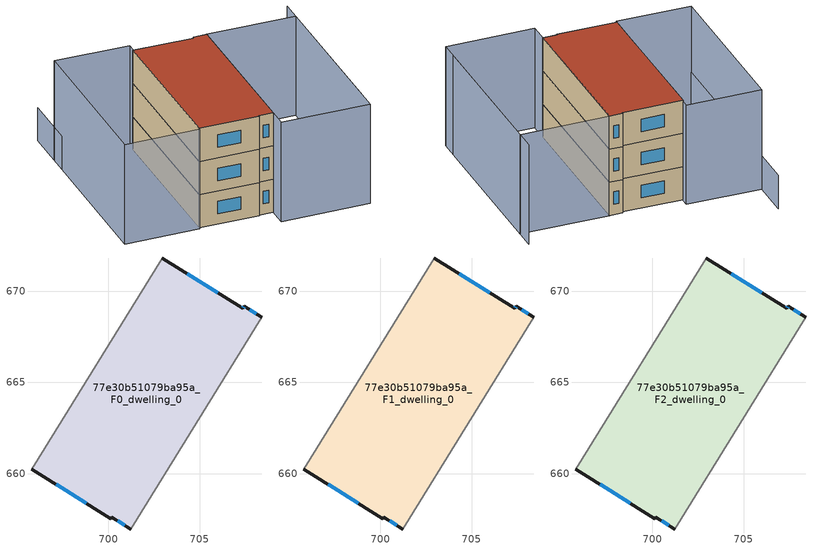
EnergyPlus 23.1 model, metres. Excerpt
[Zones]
77e30b51079ba95a_F0_dwelling_0
 floor ground (EU_floor_Construction): 707.43,669.17 708.4,668.56 701.23,656.97 700.18,657.62 700.13,657.53 695.8,660.25 702.94,671.81 707.35,669.05 z0
 wall outside (EU_wall_Construction): 708.4,668.56 707.43,669.17 707.35,669.05 702.94,671.81 / 695.8,660.25 700.13,657.53 700.18,657.62 701.23,656.97 z0:3
 wall adiabatic (EU_wall_Construction): 701.23,656.97 708.4,668.56 / 702.94,671.81 695.8,660.25 z0:3
 window (EU_Window_Construction): 707.4,669.13 707.37,669.09 / 708.1,668.75 707.73,668.98 / 700.51,657.42 700.9,657.17 / 697.15,659.4 698.78,658.38 / 705.98,669.91 704.32,670.95 z0.93:2.07
77e30b51079ba95a_F1_dwelling_0
 floor to 77e30b51079ba95a_F0_dwelling_0 (EU_floor_Construction): 707.43,669.17 708.4,668.56 701.23,656.97 700.18,657.62 700.13,657.53 695.8,660.25 702.94,671.81 707.35,669.05 z3
 wall outside (EU_wall_Construction): 708.4,668.56 707.43,669.17 707.35,669.05 702.94,671.81 / 695.8,660.25 700.13,657.53 700.18,657.62 701.23,656.97 z3:6
 wall adiabatic (EU_wall_Construction): 701.23,656.97 708.4,668.56 / 702.94,671.81 695.8,660.25 z3:6
 window (EU_Window_Construction): 707.4,669.13 707.37,669.09 / 708.1,668.75 707.73,668.98 / 700.51,657.42 700.9,657.17 / 697.15,659.4 698.78,658.38 / 705.98,669.91 704.32,670.95 z3.93:5.07
77e30b51079ba95a_F2_dwelling_0
 floor to 77e30b51079ba95a_F1_dwelling_0 (EU_floor_Construction): 707.43,669.17 708.4,668.56 701.23,656.97 700.18,657.62 700.13,657.53 695.8,660.25 702.94,671.81 707.35,669.05 z6
 wall outside (EU_wall_Construction): 708.4,668.56 707.43,669.17 707.35,669.05 702.94,671.81 / 695.8,660.25 700.13,657.53 700.18,657.62 701.23,656.97 z6:9
 wall adiabatic (EU_wall_Construction): 701.23,656.97 708.4,668.56 / 702.94,671.81 695.8,660.25 z6:9
 window (EU_Window_Construction): 707.4,669.13 707.37,669.09 / 708.1,668.75 707.73,668.98 / 700.51,657.42 700.9,657.17 / 697.15,659.4 698.78,658.38 / 705.98,669.91 704.32,670.95 z6.93:8.07
 roof outside (EU_roof_Construction): 701.23,656.97 708.4,668.56 707.43,669.17 707.35,669.05 702.94,671.81 695.8,660.25 700.13,657.53 700.18,657.62 z9
shading: 707.66,652.88 715.81,666.06 / 700.36,655.56 708.41,668.58 / 708.41,668.58 714.89,664.58 / 714.89,664.58 706.84,651.55 / 706.84,651.55 700.36,655.56 / 690.25,663.53 697.95,675.87 / 697.95,675.87 703.42,672.47 / 703.42,672.47 695.72,660.12 / 695.72,660.12 690.25,663.53 z0:9; 699.72,678.74 690.3,663.52 z0:3
[Building]
EU S2 Campaign: North Axis=0; Terrain=City; Solar Distribution=FullExterior
[Site:Location]
Montreal-Trudeau.Intl.AP: Latitude=45.4667; Longitude=-73.75; Time Zone=-5; Elevation=36
[SizingPeriod:WeatherFileDays]
AnnualSizingPeriod: Begin Month=1; Begin Day of Month=1; End Month=12; End Day of Month=31; Day of Week for Start Day=Monday; Use Weather File Daylight Saving Period=No; Use Weather File Rain and Snow Indicators=No
[MATERIAL]
EU_InternalMass_Material: Roughness=MediumRough; Thickness=0.1; Conductivity=1; Density=1800; Specific Heat=900; Thermal Absorptance=0.9; Solar Absorptance=0.7; Visible Absorptance=0.7
[MATERIAL:NOMASS] Roughness=MediumRough; Thermal Absorptance=0.9; Solar Absorptance=0.7; Visible Absorptance=0.7
Name | Thermal Resistance
EU_wall_NoMass; EU_floor_NoMass | 1.36485
EU_roof_NoMass | 2.55992
[WINDOWMATERIAL:SIMPLEGLAZINGSYSTEM]
EU_Window_SimpleGlazing: UFactor=3.92339; Solar Heat Gain Coefficient=0.8; Visible Transmittance=0.8
[CONSTRUCTION]
EU_wall_Construction: EU_wall_NoMass
EU_roof_Construction: EU_roof_NoMass
EU_floor_Construction: EU_floor_NoMass
EU_Window_Construction: EU_Window_SimpleGlazing
EU_InternalMass_Construction: EU_InternalMass_Material
[ZONE] Type=1; Multiplier=1; Ceiling Height=autocalculate; Floor Area=autocalculate; Part of Total Floor Area=Yes
Name | Volume
77e30b51079ba95a_F0_dwelling_0 | 258.953
77e30b51079ba95a_F1_dwelling_0; 77e30b51079ba95a_F2_dwelling_0 | 258.954
[INTERNALMASS] Construction=EU_InternalMass_Construction; Surface Area=86.3175
Name | Zone or ZoneList
77e30b51079ba95a_F0_dwelling_0_EU_InternalMass | 77e30b51079ba95a_F0_dwelling_0
77e30b51079ba95a_F1_dwelling_0_EU_InternalMass | 77e30b51079ba95a_F1_dwelling_0
77e30b51079ba95a_F2_dwelling_0_EU_InternalMass | 77e30b51079ba95a_F2_dwelling_0
[OTHEREQUIPMENT] Fuel Type=Electricity; Design Level Calculation Method=Watts/Area; Power per Zone Floor Area=1; Fraction Latent=0; Fraction Radiant=0; Fraction Lost=0; Carbon Dioxide Generation Rate=0; EndUse Subcategory=EU_Step8_InternalGains
Name | Zone or ZoneList or Space or SpaceList | Schedule
EU_Step8_InternalGain_77e30b51079ba95a_F0_dwelling_0_f000 | 77e30b51079ba95a_F0_dwelling_0 | EU_Step8_GainSchedule_77e30b51079ba95a_F0_dwelling_0_f000
EU_Step8_InternalGain_77e30b51079ba95a_F1_dwelling_0_f000 | 77e30b51079ba95a_F1_dwelling_0 | EU_Step8_GainSchedule_77e30b51079ba95a_F1_dwelling_0_f000
EU_Step8_InternalGain_77e30b51079ba95a_F2_dwelling_0_f000 | 77e30b51079ba95a_F2_dwelling_0 | EU_Step8_GainSchedule_77e30b51079ba95a_F2_dwelling_0_f000
[ZONEVENTILATION:DESIGNFLOWRATE] Schedule=EU_AlwaysOn; Design Flow Rate Calculation Method=AirChanges/Hour; Air Changes per Hour=0.860309; Ventilation Type=Natural; Fan Pressure Rise=0; Fan Total Efficiency=1; Constant Term Coefficient=1; Temperature Term Coefficient=0; Velocity Term Coefficient=0; Velocity Squared Term Coefficient=0; Minimum Indoor Temperature=-100; Maximum Indoor Temperature=100; Delta Temperature=-100; Minimum Outdoor Temperature=-100; Maximum Outdoor Temperature=100; Maximum Wind Speed=40
Name | Zone or ZoneList or Space or SpaceList
EU_ConstantAir_77e30b51079ba95a_F0_dwelling_0 | 77e30b51079ba95a_F0_dwelling_0
EU_ConstantAir_77e30b51079ba95a_F1_dwelling_0 | 77e30b51079ba95a_F1_dwelling_0
EU_ConstantAir_77e30b51079ba95a_F2_dwelling_0 | 77e30b51079ba95a_F2_dwelling_0
[HVACTEMPLATE:THERMOSTAT] Constant Heating Setpoint=20; Constant Cooling Setpoint=50
EU_HeatOnly_77e30b51079ba95a_F0_dwelling_0; EU_HeatOnly_77e30b51079ba95a_F1_dwelling_0; EU_HeatOnly_77e30b51079ba95a_F2_dwelling_0
[HVACTEMPLATE:ZONE:IDEALLOADSAIRSYSTEM] System Availability Schedule=EU_AlwaysOn; Maximum Heating Supply Air Temperature=50; Minimum Cooling Supply Air Temperature=13; Maximum Heating Supply Air Humidity Ratio=0.0156; Minimum Cooling Supply Air Humidity Ratio=0.0077; Heating Limit=NoLimit; Cooling Limit=NoLimit; Heating Availability Schedule=EU_AlwaysOn; Cooling Availability Schedule=EU_CoolingOff; Dehumidification Control Type=ConstantSensibleHeatRatio; Cooling Sensible Heat Ratio=0.7; Dehumidification Setpoint=60; Humidification Control Type=None; Humidification Setpoint=30; Outdoor Air Method=None; Outdoor Air Flow Rate per Person=0.00944; Outdoor Air Flow Rate per Zone Floor Area=0; Outdoor Air Flow Rate per Zone=0; Demand Controlled Ventilation Type=None; Outdoor Air Economizer Type=NoEconomizer; Heat Recovery Type=None; Sensible Heat Recovery Effectiveness=0.7; Latent Heat Recovery Effectiveness=0.65
Name | Template Thermostat
77e30b51079ba95a_F0_dwelling_0 | EU_HeatOnly_77e30b51079ba95a_F0_dwelling_0
77e30b51079ba95a_F1_dwelling_0 | EU_HeatOnly_77e30b51079ba95a_F1_dwelling_0
77e30b51079ba95a_F2_dwelling_0 | EU_HeatOnly_77e30b51079ba95a_F2_dwelling_0
[SIZING:ZONE] Zone Cooling Design Supply Air Temperature Input Method=SupplyAirTemperature; Zone Cooling Design Supply Air Temperature=13; Zone Heating Design Supply Air Temperature Input Method=SupplyAirTemperature; Zone Heating Design Supply Air Temperature=50; Zone Cooling Design Supply Air Humidity Ratio=0.008; Zone Heating Design Supply Air Humidity Ratio=0.008; Cooling Design Air Flow Method=DesignDay; Cooling Design Air Flow Rate=0; Cooling Minimum Air Flow per Zone Floor Area=0.000762; Cooling Minimum Air Flow=0; Cooling Minimum Air Flow Fraction=0.2; Heating Design Air Flow Method=DesignDay; Heating Design Air Flow Rate=0; Heating Maximum Air Flow per Zone Floor Area=0.002032; Heating Maximum Air Flow=0.141576; Heating Maximum Air Flow Fraction=0.3; Account for Dedicated Outdoor Air System=No; Dedicated Outdoor Air System Control Strategy=NeutralSupplyAir; Dedicated Outdoor Air Low Setpoint Temperature for Design=autosize; Dedicated Outdoor Air High Setpoint Temperature for Design=autosize; Zone Load Sizing Method=Sensible Load Only No Latent Load; Zone Latent Cooling Design Supply Air Humidity Ratio Input Method=HumidityRatioDifference; Zone Cooling Design Supply Air Humidity Ratio Difference=0.005; Zone Latent Heating Design Supply Air Humidity Ratio Input Method=HumidityRatioDifference; Zone Humidification Design Supply Air Humidity Ratio Difference=0.005
77e30b51079ba95a_F0_dwelling_0; 77e30b51079ba95a_F1_dwelling_0; 77e30b51079ba95a_F2_dwelling_0
[SCHEDULE:CONSTANT]
Name | Hourly Value
EU_AlwaysOn | 1
EU_CoolingOff | 0
[SCHEDULE:FILE] Column Number=1; Rows to Skip at Top=0; Number of Hours of Data=8760; Column Separator=Comma; Interpolate to Timestep=No; Minutes per Item=60; Adjust Schedule for Daylight Savings=Yes
Name | File
EU_Step8_GainSchedule_77e30b51079ba95a_F0_dwelling_0_f000 | ../../schedules/77e30b51079ba95a/77e30b51079ba95a_F0_dwelling_0_f000_gain.csv
EU_Step8_GainSchedule_77e30b51079ba95a_F1_dwelling_0_f000 | ../../schedules/77e30b51079ba95a/77e30b51079ba95a_F1_dwelling_0_f000_gain.csv
EU_Step8_GainSchedule_77e30b51079ba95a_F2_dwelling_0_f000 | ../../schedules/77e30b51079ba95a/77e30b51079ba95a_F2_dwelling_0_f000_gain.csv
